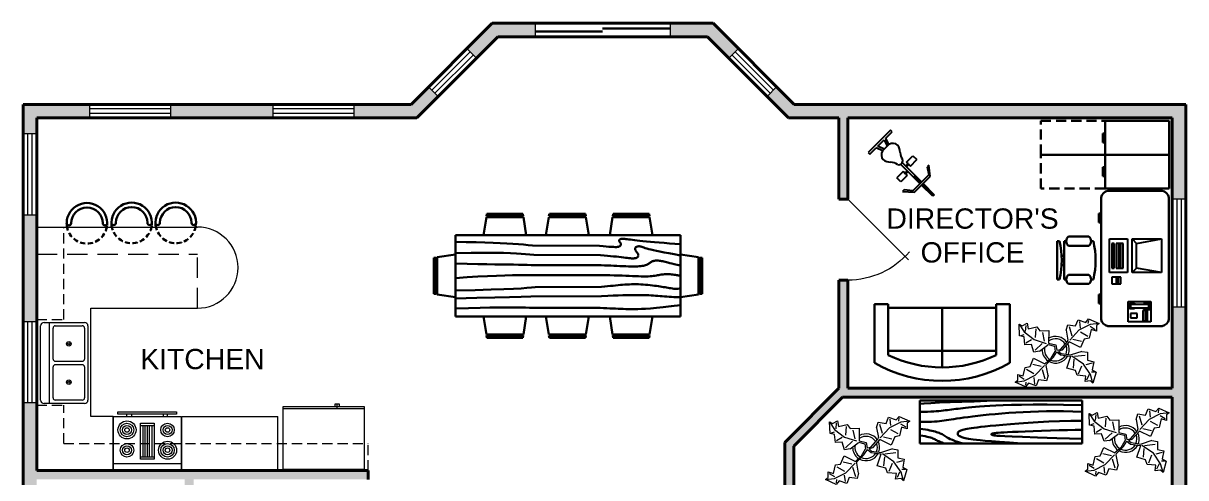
# Model space of a CAD drawing. Extents: x 122 to 1289, y 200 to 994.
# Drawn here: x 122 to 638, y 550 to 752 of the extents above; entities that cross this region are included whole.
import ezdxf

# ---------------------------------------------------------------- set-up
doc = ezdxf.new("R2010")
doc.units = 0
doc.header["$LTSCALE"] = 36
doc.header["$MEASUREMENT"] = 0
doc.linetypes.add('HIDDEN', pattern=[0.375, 0.25, -0.125])
doc.linetypes.add('HIDDEN2', pattern=[0.1875, 0.125, -0.0625])
doc.layers.get('0').update_dxf_attribs({"linetype": 'CONTINUOUS', "lineweight": 20})
for name, color, linetype, lineweight in [('ANNOTATION', 161, 'CONTINUOUS', 30), ('APPLIANCE', 1, 'CONTINUOUS', 20), ('base cabinets', 6, 'CONTINUOUS', 20), ('DOORS', 3, 'CONTINUOUS', 18), ('eqiupment', 2, 'CONTINUOUS', 25), ('FURNITURE', 3, 'CONTINUOUS', 30), ('plants', 7, 'CONTINUOUS', 20), ('upper cabinets', 4, 'HIDDEN2', 18), ('WALLS', 7, 'CONTINUOUS', 40), ('walls-pattern', 254, 'CONTINUOUS', 0), ('WINDOWS', 4, 'CONTINUOUS', 18)]:
    doc.layers.add(name, color=color, linetype=linetype, lineweight=lineweight)
doc.styles.add('ROMANS', font='arial.ttf')

# ---------------------------------------------------------------- blocks, each defined once
blk = doc.blocks.new('desk')
for p, q in [((26.999995, 0), (-26.999995, 0)), ((-20.000005, 1), (-16.000005, 1)), ((-20.000005, 0), (-20.000005, 1)), ((-16.000005, 1), (-16.000005, 0)), ((19.999995, 1), (15.999995, 1)), ((15.999995, 1), (15.999995, 0)), ((19.999995, 0), (19.999995, 1)), ((-29.999995, -3), (-29.999995, -27)), ((29.999995, -27), (29.999995, -3)), ((-26.999995, -30), (26.999995, -30))]:
    blk.add_line(p, q)
for centre, start, end in [((-26.499995, -3.5), 98.1301, 171.8699), ((26.499995, -3.5), 8.1301, 81.8699), ((-26.499995, -26.5), 188.1301, 261.8699), ((26.499995, -26.5), 278.1301, 351.869898)]:
    blk.add_arc(centre, 3.535534, start, end)
blk = doc.blocks.new('computer')
at = {"linetype": 'Continuous'}
for p, q in [((-10, 11.5), (5, 11.5)), ((-10, -1.5), (-10, 11.5)), ((-8, 0.5), (-10, 11.5)), ((5, 11.5), (3, 0.5)), ((5, 11.5), (5, -1.5)), ((-10, -1.5), (-8, 0.5)), ((3, 0.5), (-8, 0.5)), ((3, 0.5), (5, -1.5)), ((5, -1.5), (-10, -1.5)), ((-10, -3.5), (5, -3.5)), ((-10, -11.5), (-10, -3.5)), ((5, -3.5), (5, -11.5)), ((3, -5.5), (-8, -5.5)), ((-8, -5.5), (-8, -8.5)), ((3, -6.5), (-8, -6.5)), ((-8, -7.5), (3, -7.5)), ((-8, -8.5), (3, -8.5)), ((3, -9.5), (-8, -9.5)), ((-8, -9.5), (-8, -10.5)), ((3, -8.5), (3, -5.5)), ((3, -10.5), (3, -9.5)), ((7, -6.5), (7, -10.5)), ((10, -6.5), (7, -6.5)), ((7.5, -7.5), (7.5, -8.5)), ((9.5, -7.5), (7.5, -7.5)), ((7.5, -8.5), (9.5, -8.5)), ((8.5, -7.5), (8.5, -8.5)), ((9.5, -8.5), (9.5, -7.5)), ((10, -10.5), (10, -6.5)), ((5, -11.5), (-10, -11.5)), ((-8, -10.5), (3, -10.5)), ((7, -10.5), (10, -10.5))]:
    blk.add_line(p, q, dxfattribs=at)
blk = doc.blocks.new('phone')
for p, q in [((-4.5, 5), (4.5, 5)), ((-4.5, -5), (-4.5, 5)), ((-4, 4.5), (-4, 2)), ((-4, 2), (-3.25, 2)), ((-1.25, 4.5), (-3.75, 4.5)), ((-3.75, 4.5), (-3.75, 2.25)), ((-3.75, 2.25), (-3.25, 2.25)), ((-3.25, 4), (-1.75, 4)), ((-3.25, 4), (-3.25, -4)), ((-1.75, -4), (-1.75, 4)), ((-1.75, 2.25), (-1.25, 2.25)), ((-1.75, 2), (-1, 2)), ((-1.25, 2.25), (-1.25, 4.5)), ((-1, 2), (-1, 4.5)), ((-0.5, 3.5), (-0.5, 1.5)), ((4, 3.5), (-0.5, 3.5)), ((-0.5, 2.5), (4, 2.5)), ((-0.5, 1.5), (4, 1.5)), ((4, 1.5), (4, 3.5)), ((4.5, 5), (4.5, -5)), ((4.5, -5), (-4.5, -5)), ((-3.75, -4.5), (-3.75, -2.25)), ((-3.75, -2.25), (-3.25, -2.25)), ((-1.25, -4.5), (-3.75, -4.5)), ((-3.25, -4), (-1.75, -4)), ((-1.75, -2.25), (-1.25, -2.25)), ((-1.25, -2.25), (-1.25, -4.5)), ((0.75, -1), (0.75, -4)), ((2.75, -1), (0.75, -1)), ((0.75, -4), (2.75, -4)), ((2.75, -4), (2.75, -1))]:
    blk.add_line(p, q)
blk = doc.blocks.new('fcabinet')
for p, q in [((1075.46, 413.95), (1075.46, 442.45)), ((1075.46, 442.45), (1090.46, 442.45)), ((1090.46, 442.45), (1090.46, 413.95)), ((1090.46, 413.95), (1075.46, 413.95)), ((1080.96, 413.95), (1080.96, 412.95)), ((1080.96, 412.95), (1084.96, 412.95)), ((1084.96, 412.95), (1084.96, 413.95))]:
    blk.add_line(p, q)
at = {"linetype": 'HIDDEN2'}
for p, q in [((1075.46, 385.45), (1075.46, 413.95)), ((1090.46, 413.95), (1090.46, 385.45)), ((1090.46, 385.45), (1075.46, 385.45))]:
    blk.add_line(p, q, dxfattribs=at)
blk = doc.blocks.new('chair')
at = {"linetype": 'Continuous'}
for p, q in [((-8.5, 0), (8.5, 0)), ((-8.5, 0), (-8.5, -1)), ((8.5, 0), (8.5, -1)), ((-10.5, -5), (-10.5, -14)), ((-8.5, -3), (8.5, -3)), ((-8.5, -3), (-8.5, -4)), ((-6.5, -14), (-6.5, -5)), ((-2, -3), (-2, -1.9355)), ((2, -1.9576), (2, -3)), ((6.5, -5), (6.5, -14)), ((8.5, -3), (8.5, -4)), ((10.5, -14), (10.5, -5)), ((-8.5, -15), (-8.5, -16)), ((8.5, -15), (8.5, -16))]:
    blk.add_line(p, q, dxfattribs=at)
for centre, radius, start, end in [((-8.5, -6.5), 2.5, 36.8699, 143.1301), ((0, 34.625), 36.625, 256.5803, 283.4197), ((8.5, -6.5), 2.5, 36.8699, 143.1301), ((-8.5, -12.5), 2.5, 216.8699, 323.1301), ((8.5, -12.5), 2.5, 216.8699, 323.1301), ((0, 19.625), 36.625, 256.5803, 283.4197)]:
    blk.add_arc(centre, radius, start, end, dxfattribs=at)
blk = doc.blocks.new('ebike')
for p, q in [((-0.75, 10), (-0.75, 17)), ((-0.75, 17), (0.25, 17)), ((-0.5, 17), (-0.5, 9.9929)), ((-0.25, 10), (-0.25, 17)), ((0, 17), (0, 9.9929)), ((0.25, 17), (0.25, 10)), ((-5.25, 10), (-8.25, 6)), ((-8.25, 6), (-7.25, 6)), ((-7.25, 6), (-5.25, 9)), ((-0.75, 10), (-5.25, 10)), ((-5.25, 9), (4.75, 9)), ((4.75, 10), (-0.75, 10)), ((-0.75, 5), (-0.75, 9)), ((-0.5, 8.9396), (-0.5, 5)), ((-0.25, 5), (-0.25, 9)), ((0, 8.9396), (0, 5)), ((0.25, 9), (0.25, 5)), ((8.25, 6), (4.75, 10)), ((4.75, 9), (7.25, 6)), ((7.25, 6), (8.25, 6)), ((-2.25, 0.5), (-6.25, 0.5)), ((-6.25, -2), (-6.25, 0.5)), ((-2.25, -0.5), (-2.25, 0.5)), ((-0.75, 5), (0.25, 5)), ((-0.75, -3.0635), (-0.75, 5)), ((0.25, 5), (0.25, -3.0635)), ((0.25, 1.5), (1.75, 1.5)), ((0.25, 1), (1.75, 1)), ((1.75, 1.5), (1.75, 2.5)), ((1.75, 2.5), (5.75, 2.5)), ((1.75, 1.5), (1.75, 0)), ((1.75, 0), (5.75, 0)), ((5.75, 2.5), (5.75, 0)), ((-2.25, -2), (-6.25, -2)), ((-2.25, -1), (-2.25, -0.5)), ((-2.25, -0.5), (-0.75, -0.5)), ((-0.75, -1), (-2.25, -1)), ((-2.25, -1), (-2.25, -2)), ((-2.25, -13), (-3.25, -16)), ((-2.25, -13), (1.75, -13)), ((-2.25, -16), (-1.25, -13)), ((0.75, -13), (1.75, -16)), ((1.75, -13), (2.75, -16)), ((-4.75, -16), (-7.25, -16)), ((-7.25, -16), (-7.25, -17)), ((-7.25, -17), (6.75, -17)), ((-3.25, -16), (-4.75, -16)), ((1.75, -16), (-2.25, -16)), ((6.75, -16), (2.75, -16)), ((6.75, -17), (6.75, -16))]:
    blk.add_line(p, q)
for centre, radius, start, end in [((-9.6692, -1.9154), 8.1889, 321.6175, 345.2525), ((-0.25, -4.625), 1.625, 22.61987, 157.3801), ((9.1691, -1.9154), 8.1889, 194.7476, 218.3825), ((0.1685, -10.5843), 4.9531, 133.6443, 173.2256), ((-1.7006, -10.0005), 3.0494, 179.9906, 259.6205), ((1.2006, -10.0005), 3.0494, 280.3795, 0.009389), ((-0.6686, -10.5843), 4.9531, 6.774486, 46.35562)]:
    blk.add_arc(centre, radius, start, end)
blk = doc.blocks.new('lseat')
for p, q in [((0, -32.44198), (0, -5.99998)), ((-24, -33.99998), (-24, -11.46958)), ((-23.9998, -13.38178), (23.99986, -13.38178)), ((24.00004, -33.99998), (24.00004, -11.46958)), ((-24, -32.44198), (24.00004, -32.44198))]:
    blk.add_line(p, q)
for points in [[(-24, -33.99998), (-30, -33.99998), (-30, -7.99998)], [(30.00004, -7.99998), (30.00004, -33.99998), (24.00004, -33.99998)]]:
    blk.add_lwpolyline(points)
for centre, radius, start, end in [((0, -60.24998), 60.24998, 60.13715, 119.8628), ((0, -61.38438), 55.38444, 64.32083, 115.6792)]:
    blk.add_arc(centre, radius, start, end)
blk = doc.blocks.new('hutch')
for p, q in [((0, 0), (71.999994, 0)), ((0, -19), (0, 0)), ((71.999994, 0), (71.999994, -19)), ((71.999994, -19), (0, -19))]:
    blk.add_line(p, q)
for points in [[(26.99999, 0), (32.30411, -0.35238), (36.66731, -0.66276), (40.20336, -0.93603), (43.02603, -1.17708), (45.2491, -1.39079), (46.98632, -1.58203), (48.35147, -1.7557), (49.45833, -1.91667), (50.40388, -2.06917), (51.21809, -2.21484), (51.91414, -2.35465), (52.5052, -2.48958), (53.00447, -2.6206), (53.42512, -2.7487), (53.78035, -2.87484), (54.08333, -3), (54.34537, -3.12516), (54.57031, -3.2513), (54.76008, -3.37939), (54.91666, -3.51042), (55.04198, -3.64534), (55.13801, -3.78516), (55.2067, -3.93083), (55.24999, -4.08333), (55.26904, -4.24316), (55.26171, -4.40885), (55.22509, -4.57845), (55.15624, -4.75), (55.05224, -4.92155), (54.91015, -5.09115), (54.72704, -5.25684), (54.49999, -5.41667), (54.22493, -5.56934), (53.89322, -5.71615), (53.49511, -5.85905), (53.02083, -6), (52.4606, -6.14095), (51.80468, -6.28385), (51.04329, -6.43066), (50.16666, -6.58333), (49.16007, -6.74381), (47.98892, -6.91406), (46.61368, -7.09603), (44.99478, -7.29167), (43.09268, -7.50293), (40.86783, -7.73177), (38.28067, -7.98014), (35.29166, -8.25), (31.87654, -8.54053), (28.07226, -8.83984), (23.93107, -9.1333), (19.5052, -9.40625), (14.84692, -9.64404), (10.00846, -9.83203), (5.04207, -9.95557), (0, -10)], [(52.99999, 0), (54.87133, -0.53955), (56.39257, -1.03516), (57.61205, -1.48975), (58.57812, -1.90625), (59.3391, -2.2876), (59.94335, -2.63672), (60.4392, -2.95654), (60.87499, -3.25), (61.29247, -3.52002), (61.70702, -3.76953), (62.12743, -4.00146), (62.56249, -4.21875), (63.02099, -4.42432), (63.51171, -4.62109), (64.04345, -4.81201), (64.62499, -5), (65.26489, -5.1875), (65.9707, -5.375), (66.74975, -5.5625), (67.60937, -5.75), (68.55688, -5.9375), (69.5996, -6.125), (70.744867, -6.3125), (71.999994, -6.5)], [(61.49999, 0), (62.35961, -0.35254), (63.08007, -0.66406), (63.68627, -0.94043), (64.20312, -1.1875), (64.65551, -1.41113), (65.06835, -1.61719), (65.46655, -1.81152), (65.87499, -2), (66.31762, -2.1875), (66.81445, -2.375), (67.38452, -2.5625), (68.04687, -2.75), (68.82055, -2.9375), (69.7246, -3.125), (70.77807, -3.3125), (71.999994, -3.5)], [(0, -2), (11.2006, -2.34123), (19.90169, -2.62044), (26.43969, -2.84595), (31.15103, -3.02604), (34.37214, -3.16903), (36.43945, -3.2832), (37.68936, -3.37687), (38.45833, -3.45833), (39.02937, -3.53459), (39.472, -3.60742), (39.80232, -3.67733), (40.03645, -3.74479), (40.1905, -3.8103), (40.28059, -3.87435), (40.32283, -3.93742), (40.33333, -4), (40.32405, -4.0625), (40.29036, -4.125), (40.22346, -4.1875), (40.11458, -4.25), (39.95491, -4.3125), (39.73567, -4.375), (39.44807, -4.4375), (39.08333, -4.5), (38.62491, -4.56282), (38.02538, -4.6276), (37.22957, -4.69629), (36.18228, -4.77083), (34.82836, -4.85319), (33.11262, -4.94531), (30.97989, -5.04915), (28.37499, -5.16667), (25.27416, -5.29818), (21.77929, -5.4375), (18.02368, -5.57682), (14.14062, -5.70833), (10.26342, -5.82422), (6.52539, -5.91667), (3.05981, -5.97786), (0, -6)], [(71.999994, -9.5), (70.071934, -9.51147), (68.38801, -9.54492), (66.91113, -9.59888), (65.60416, -9.67187), (64.43001, -9.76245), (63.35156, -9.86914), (62.3317, -9.99048), (61.33333, -10.125), (60.32128, -10.27157), (59.26822, -10.43034), (58.14876, -10.60181), (56.93749, -10.78646), (55.60904, -10.98478), (54.13801, -11.19726), (52.49902, -11.4244), (50.66666, -11.66667), (48.62239, -11.92358), (46.37499, -12.19075), (43.9401, -12.46281), (41.33333, -12.73437), (38.57031, -13.00008), (35.66666, -13.25456), (32.63801, -13.49243), (29.49999, -13.70833), (26.26367, -13.89689), (22.92187, -14.05273), (19.46289, -14.17049), (15.875, -14.24479), (12.14648, -14.27026), (8.26562, -14.24154), (4.2207, -14.15324), (0, -14)], [(0, -17), (8.37556, -17.14274), (15.58268, -17.20443), (21.74194, -17.19775), (26.97395, -17.13542), (31.39933, -17.03011), (35.13866, -16.89453), (38.31257, -16.74137), (41.04166, -16.58333), (43.4322, -16.43083), (45.5332, -16.28516), (47.37931, -16.14534), (49.0052, -16.01042), (50.44555, -15.87939), (51.73502, -15.7513), (52.90828, -15.62516), (53.99999, -15.5), (55.04044, -15.37508), (56.04231, -15.25065), (57.01391, -15.1272), (57.96353, -15.00521), (58.89949, -14.88517), (59.83007, -14.76758), (60.76358, -14.65291), (61.70833, -14.54167), (62.6752, -14.43465), (63.68554, -14.33398), (64.76326, -14.24211), (65.93229, -14.16146), (67.21655, -14.09448), (68.63997, -14.04362), (70.226475, -14.01131), (71.999994, -14)], [(36.99999, -19), (42.40038, -18.8125), (47.95312, -18.625), (53.43554, -18.4375), (58.62499, -18.25), (63.29882, -18.0625), (67.23437, -17.875), (70.208978, -17.6875), (71.999994, -17.5)]]:
    blk.add_lwpolyline(points)
blk = doc.blocks.new('ref')
for p, q in [((0, -26.999999), (36, -26.999999)), ((11, -27.999999), (11, -28.999999)), ((11, -28.999999), (13, -28.999999)), ((12, -26.999999), (12, -28.999999)), ((13, -28.999999), (13, -27.999999))]:
    blk.add_line(p, q)
blk.add_lwpolyline([(0, -27.999999), (0, 0), (36, 0), (36, -27.999999)], close=True)
blk = doc.blocks.new('ksink')
for p, q in [((-18, -4), (18, -4)), ((-0.75, -18.5), (-0.75, -6.5)), ((0.75, -6.5), (0.75, -18.5))]:
    blk.add_line(p, q)
for points in [[(-16.5, 0), (16.5, 0)], [(-18, -19.5), (-18, -1.5)], [(18, -1.5), (18, -19.5)], [(-16.5, -18.5), (-16.5, -6.5)], [(-15.5, -5.5), (-1.75, -5.5)], [(1.75, -5.5), (15.5, -5.5)], [(16.5, -6.5), (16.5, -18.5)], [(-1.75, -19.5), (-15.5, -19.5)], [(15.5, -19.5), (1.75, -19.5)], [(16.5, -21), (-16.5, -21)]]:
    blk.add_lwpolyline(points)
for centre, radius in [((-8.5, -12.5), 1), ((-8.5, -12.5), 0.5), ((8.5, -12.5), 1), ((8.5, -12.5), 0.5)]:
    blk.add_circle(centre, radius)
for centre, radius, start, end in [((-16.5, -1.5), 1.5, 90, 180), ((16.5, -1.5), 1.5, 0, 90), ((-15.5, -6.5), 1, 90, 180), ((-1.75, -6.5), 1, 0, 90), ((1.75, -6.5), 1, 90, 180), ((15.5, -6.5), 1, 0, 90), ((-16.5, -19.5), 1.5, 180, 270), ((-15.5, -18.5), 1, 180, 270), ((-1.75, -18.5), 1, 270, 0), ((1.75, -18.5), 1, 180, 270), ((15.5, -18.5), 1, 270, 0), ((16.5, -19.5), 1.5, 270, 0)]:
    blk.add_arc(centre, radius, start, end)
blk = doc.blocks.new('range')
for p, q in [((0, -3), (30, -3)), ((12, -6), (18, -6)), ((13, -20), (13, -6)), ((14, -6), (14, -20)), ((15, -20), (15, -6)), ((16, -6), (16, -20)), ((17, -20), (17, -6)), ((18, -20), (12, -20)), ((6, -24), (6, -25)), ((8, -25), (8, -24)), ((22, -25), (22, -24)), ((24, -24), (24, -25))]:
    blk.add_line(p, q)
for points in [[(0, -24), (0, 0), (30, 0), (30, -24)], [(12, -21), (12, -5), (18, -5), (18, -21)], [(2, -26), (2, -25), (28, -25), (28, -26)]]:
    blk.add_lwpolyline(points, close=True)
for centre, radius in [((6, -9), 4), ((6, -9), 3), ((6, -9), 2), ((6, -9), 1), ((24, -9), 3), ((24, -9), 2), ((24, -9), 1), ((6, -18), 3), ((24, -18), 4), ((24, -18), 3), ((6, -18), 2), ((6, -18), 1), ((24, -18), 2), ((24, -18), 1)]:
    blk.add_circle(centre, radius)
blk = doc.blocks.new('bar stool')
at = {"layer": 'FURNITURE'}
for centre, radius, start, end in [((0, 0), 9, 353.6206, 186.3794), ((0, 0), 7, 0, 180), ((-8, 0), 1, 180, 0), ((8, 0), 1, 180, 0)]:
    blk.add_arc(centre, radius, start, end, dxfattribs=at)
at = {"layer": 'FURNITURE', "linetype": 'HIDDEN2', "ltscale": 0.5}
blk.add_arc((0, 0), 9, 186.3794, 353.6206, dxfattribs=at)
blk = doc.blocks.new('dtable')
for p, q in [((-50.23, 26), (-51.48, 18)), ((-50.23, 26), (-33.76, 26)), ((-50, 27.5), (-50.16, 26.5)), ((-33.84, 26.5), (-50.15, 26.5)), ((-50, 27.5), (-34, 27.5)), ((-33.84, 26.5), (-34, 27.5)), ((-32.51, 18), (-33.77, 26)), ((-22.5, 26), (-23.76, 18)), ((-22.5, 26), (-6.03, 26)), ((-22.27, 27.5), (-22.43, 26.5)), ((-6.11, 26.5), (-22.42, 26.5)), ((-22.27, 27.5), (-6.27, 27.5)), ((-6.11, 26.5), (-6.27, 27.5)), ((-4.79, 18), (-6.04, 26)), ((5.77, 26), (4.52, 18)), ((5.77, 26), (22.24, 26)), ((6, 27.5), (5.84, 26.5)), ((22.16, 26.5), (5.85, 26.5)), ((6, 27.5), (22, 27.5)), ((22.16, 26.5), (22, 27.5)), ((23.48, 18), (22.23, 26)), ((36, 18), (-64, 18)), ((-64, 18), (-64, -18)), ((36, -18), (36, 18)), ((-73.5, 8), (-72.5, 8.16)), ((-73.5, 8), (-73.5, -8)), ((-72.5, -8.16), (-72.5, 8.16)), ((-72, 8.24), (-64, 9.49)), ((-72, 8.23), (-72, -8.24)), ((44, 8.23), (36, 9.48)), ((44, 8.23), (44, -8.24)), ((45.5, 8), (44.5, 8.16)), ((44.5, -8.16), (44.5, 8.15)), ((45.5, 8), (45.5, -8)), ((-72.5, -8.15), (-73.5, -8)), ((-64, -9.48), (-72, -8.23)), ((36, -9.48), (44, -8.23)), ((44.5, -8.16), (45.5, -8)), ((-64, -18), (36, -18)), ((-50.23, -26), (-51.48, -18)), ((-32.51, -18), (-33.77, -26)), ((-22.5, -26), (-23.76, -18)), ((-4.79, -18), (-6.04, -26)), ((5.77, -26), (4.52, -18)), ((23.48, -18), (22.23, -26)), ((-50.23, -26), (-33.76, -26)), ((-50, -27.5), (-50.16, -26.5)), ((-33.84, -26.5), (-50.15, -26.5)), ((-50, -27.5), (-34, -27.5)), ((-33.84, -26.5), (-34, -27.5)), ((-22.5, -26), (-6.03, -26)), ((-22.27, -27.5), (-22.43, -26.5)), ((-6.11, -26.5), (-22.42, -26.5)), ((-22.27, -27.5), (-6.27, -27.5)), ((-6.11, -26.5), (-6.27, -27.5)), ((5.77, -26), (22.24, -26)), ((6, -27.5), (5.84, -26.5)), ((22.16, -26.5), (5.85, -26.5)), ((6, -27.5), (22, -27.5)), ((22.16, -26.5), (22, -27.5))]:
    blk.add_line(p, q)
for points in [[(-64, 15), (-59.18, 14.98), (-54.81, 14.92), (-50.85, 14.82), (-47.28, 14.69), (-44.04, 14.54), (-41.1, 14.37), (-38.42, 14.19), (-35.96, 14), (-33.69, 13.82), (-31.6, 13.63), (-29.7, 13.46), (0.04, 13.29), (1.59, 13.14), (2.98, 13.02), (4.2, 12.91), (5.25, 12.83), (6.14, 12.79), (6.88, 12.77), (7.49, 12.78), (7.98, 12.81), (8.37, 12.87), (8.67, 12.95), (8.9, 13.05), (9.08, 13.17), (9.22, 13.3), (9.32, 13.44), (9.39, 13.6), (9.43, 13.76), (9.44, 13.93), (9.42, 14.09), (9.39, 14.26), (9.33, 14.42), (9.26, 14.57), (9.18, 14.71), (9.1, 14.85), (9.01, 14.99), (8.93, 15.12), (8.85, 15.25), (8.79, 15.37), (8.75, 15.5), (8.73, 15.62), (8.73, 15.75), (8.76, 15.87), (8.81, 15.98), (8.89, 16.08), (8.98, 16.18), (9.11, 16.26), (9.25, 16.33), (9.42, 16.39), (9.62, 16.43), (9.85, 16.45), (10.12, 16.46), (10.45, 16.45), (10.82, 16.43), (11.25, 16.39), (11.75, 16.33), (12.32, 16.26), (12.97, 16.18), (13.72, 16.08), (14.57, 15.97), (15.54, 15.85), (16.64, 15.71), (17.89, 15.57), (19.29, 15.42), (20.86, 15.26), (22.59, 15.09), (24.47, 14.92), (26.51, 14.74), (28.68, 14.56), (30.99, 14.37), (33.43, 14.19), (36, 14)], [(-64, 10), (-56.98, 10.15), (-51.17, 10.21), (-46.42, 10.2), (-42.57, 10.14), (-39.44, 10.03), (-36.88, 9.9), (-34.72, 9.74), (-32.79, 9.59), (-30.97, 9.43), (-29.22, 9.29), (0.44, 9.15), (2.03, 9.01), (3.53, 8.88), (4.94, 8.75), (6.27, 8.63), (7.5, 8.5), (8.64, 8.38), (9.69, 8.25), (10.65, 8.14), (11.53, 8.03), (12.33, 7.94), (13.04, 7.86), (13.68, 7.79), (14.25, 7.75), (14.75, 7.73), (15.18, 7.73), (15.55, 7.76), (15.88, 7.8), (16.15, 7.87), (16.38, 7.95), (16.58, 8.05), (16.75, 8.17), (16.89, 8.3), (17.01, 8.45), (17.11, 8.6), (17.18, 8.77), (17.22, 8.95), (17.23, 9.13), (17.21, 9.31), (17.17, 9.5), (17.09, 9.69), (16.99, 9.88), (16.86, 10.06), (16.73, 10.25), (16.59, 10.44), (16.44, 10.62), (16.3, 10.81), (16.17, 11), (16.05, 11.19), (15.95, 11.37), (15.88, 11.56), (15.82, 11.74), (15.8, 11.92), (15.8, 12.09), (15.84, 12.26), (15.92, 12.42), (16.03, 12.57), (16.18, 12.71), (16.36, 12.83), (16.57, 12.94), (16.81, 13.02), (17.08, 13.07), (17.36, 13.1), (17.67, 13.08), (17.99, 13.03), (18.34, 12.95), (18.74, 12.83), (19.19, 12.68), (19.72, 12.51), (20.33, 12.32), (21.05, 12.1), (21.88, 11.88), (22.84, 11.63), (23.96, 11.37), (25.28, 11.09), (26.83, 10.77), (28.64, 10.4), (30.75, 9.99), (33.19, 9.53), (36, 9)], [(-64, 5.5), (-58.72, 5.34), (-54.07, 5.21), (-49.99, 5.12), (-46.43, 5.05), (-43.3, 5.01), (-40.55, 4.98), (-38.11, 4.95), (-35.92, 4.92), (-33.91, 4.88), (-32.06, 4.84), (-30.34, 4.79), (-28.74, 4.74), (0.77, 4.68), (2.22, 4.62), (3.62, 4.56), (5, 4.5), (6.37, 4.44), (7.73, 4.38), (9.07, 4.32), (10.38, 4.27), (11.63, 4.23), (12.83, 4.2), (13.96, 4.17), (15, 4.17), (15.95, 4.17), (16.82, 4.2), (17.6, 4.24), (18.3, 4.29), (18.93, 4.36), (19.49, 4.45), (19.98, 4.55), (20.42, 4.67), (20.8, 4.8), (21.13, 4.94), (21.42, 5.1), (21.69, 5.26), (21.93, 5.43), (22.15, 5.59), (22.37, 5.76), (22.58, 5.92), (22.81, 6.07), (23.04, 6.21), (23.29, 6.34), (23.55, 6.46), (23.84, 6.56), (24.14, 6.64), (24.47, 6.71), (24.83, 6.75), (25.22, 6.77), (25.64, 6.77), (26.09, 6.74), (26.55, 6.7), (27.04, 6.63), (27.54, 6.55), (28.06, 6.45), (28.58, 6.33), (29.12, 6.2), (29.71, 6.05), (30.37, 5.87), (31.14, 5.67), (32.05, 5.43), (33.14, 5.16), (34.45, 4.85), (36, 4.5)], [(-64, -1), (-58.79, -0.66), (-54.02, -0.38), (-49.65, -0.16), (-45.66, 0.01), (-42, 0.13), (-38.65, 0.22), (-35.58, 0.27), (-32.75, 0.29), (-30.13, 0.3), (0.29, 0.29), (2.53, 0.26), (4.61, 0.22), (6.55, 0.18), (8.36, 0.12), (10.06, 0.06), (11.67, 0), (13.19, -0.06), (14.63, -0.12), (16, -0.17), (17.28, -0.22), (18.48, -0.25), (19.6, -0.27), (20.63, -0.27), (21.58, -0.25), (22.45, -0.21), (23.24, -0.15), (23.95, -0.07), (24.61, 0.02), (25.22, 0.12), (25.79, 0.22), (26.32, 0.32), (26.83, 0.42), (27.33, 0.51), (27.81, 0.59), (28.29, 0.65), (28.77, 0.71), (29.26, 0.75), (29.76, 0.77), (30.29, 0.77), (30.83, 0.75), (31.41, 0.71), (32, 0.65), (32.59, 0.57), (33.16, 0.49), (33.7, 0.4), (34.19, 0.32), (34.62, 0.24), (34.96, 0.17), (35.21, 0.11), (35.38, 0.07), (35.5, 0.04), (35.59, 0.02), (35.66, 0.01), (35.74, 0), (35.84, 0), (36, 0)], [(-64, -6.5), (-55.18, -6.31), (-48.08, -6.12), (-42.47, -5.94), (-38.11, -5.76), (-34.77, -5.58), (-32.24, -5.41), (-30.26, -5.24), (-28.62, -5.08), (0.87, -4.93), (2.27, -4.79), (3.59, -4.65), (4.83, -4.52), (6, -4.4), (7.13, -4.29), (8.21, -4.18), (9.25, -4.08), (10.27, -3.99), (11.27, -3.91), (12.26, -3.85), (13.25, -3.79), (14.24, -3.75), (15.23, -3.73), (16.23, -3.73), (17.25, -3.75), (18.29, -3.79), (19.35, -3.86), (20.4, -3.94), (21.45, -4.03), (22.48, -4.14), (23.47, -4.25), (24.43, -4.38), (25.33, -4.5), (26.18, -4.62), (26.97, -4.75), (27.71, -4.87), (28.42, -4.99), (29.1, -5.11), (29.76, -5.23), (30.4, -5.35), (31.04, -5.46), (31.68, -5.56), (32.33, -5.66), (32.97, -5.73), (33.6, -5.78), (34.22, -5.78), (34.83, -5.75), (35.43, -5.65), (36, -5.5)], [(-64, -10), (-54.4, -9.81), (-46.47, -9.63), (-39.98, -9.45), (-34.74, -9.28), (-30.52, -9.12), (0.88, -8.98), (3.68, -8.85), (6.08, -8.75), (8.28, -8.67), (10.3, -8.61), (12.17, -8.57), (13.9, -8.54), (15.49, -8.53), (16.96, -8.54), (18.32, -8.56), (19.58, -8.58), (20.76, -8.62), (21.87, -8.66), (22.92, -8.71), (23.93, -8.77), (24.91, -8.83), (25.88, -8.89), (26.85, -8.97), (27.83, -9.04), (28.85, -9.12), (29.88, -9.2), (30.93, -9.28), (31.98, -9.35), (33.02, -9.41), (34.04, -9.46), (35.04, -9.49), (36, -9.5)], [(-64, -14.5), (-58.09, -14.33), (-53.03, -14.21), (-48.73, -14.12), (-45.08, -14.07), (-41.97, -14.04), (-39.3, -14.04), (-36.97, -14.05), (-34.87, -14.08), (-32.92, -14.12), (-31.09, -14.16), (-29.37, -14.21), (0.24, -14.26), (1.76, -14.32), (3.2, -14.38), (4.55, -14.44), (5.83, -14.5), (7.06, -14.56), (8.23, -14.62), (9.39, -14.68), (10.55, -14.72), (11.72, -14.76), (12.93, -14.79), (14.2, -14.8), (15.54, -14.79), (16.99, -14.76), (18.62, -14.71), (20.48, -14.6), (22.66, -14.44), (25.23, -14.22), (28.26, -13.91), (31.83, -13.51), (36, -13)]]:
    blk.add_lwpolyline(points)
blk = doc.blocks.new('DOOR')
blk.add_line((0, 0), (-0.75, 0.75))
at = {"lineweight": 5}
blk.add_arc((0, 0), 1, 130.658, 180, dxfattribs=at)
blk = doc.blocks.new('plant')
for p, q in [((-16.0159, 6.3329), (-16.2005, 11.4774)), ((-16.2005, 11.4774), (-14.8639, 10.7964)), ((-16.2005, 11.4774), (-13.9899, 8.1064)), ((-14.8639, 10.7964), (-12.6195, 11.8975)), ((-13.3174, 8.325), (-13.0735, 11.0065)), ((-12.6195, 11.8975), (-12.1909, 9.4345)), ((4.6914, 8.8812), (5.3859, 11.2828)), ((5.3859, 11.2828), (8.8871, 10.7908)), ((5.9878, 10.4842), (7.1971, 6.3869)), ((8.8871, 10.7908), (9.9809, 13.4933)), ((9.9809, 13.4933), (13.3837, 12.301)), ((15.3859, 11.3055), (10.3916, 8.7942)), ((10.5828, 12.6946), (10.8893, 9.7953)), ((13.3837, 12.301), (14.68, 13.9039)), ((14.5816, 13.2037), (14.3848, 11.8033)), ((14.68, 13.9039), (19.3848, 11.8146)), ((15.2875, 10.6053), (17.5907, 9.2105)), ((19.3848, 11.8146), (15.3859, 11.3055)), ((19.3848, 11.8146), (18.1868, 10.9119)), ((18.1868, 10.9119), (18.1925, 8.4119)), ((-14.0069, 5.8704), (-16.0159, 6.3329)), ((-15.3434, 6.5514), (-13.9984, 6.9884)), ((-13.5868, 2.2894), (-14.0069, 5.8704)), ((-13.9899, 8.1064), (-9.5434, 4.7185)), ((-12.1909, 9.4345), (-8.3829, 10.3)), ((-8.8369, 9.409), (-9.0894, 5.6095)), ((-8.3829, 10.3), (-7.0549, 8.501)), ((-7.0549, 8.501), (-3.0284, 8.6941)), ((-4.8529, 4.012), (-5.7184, 7.82)), ((-3.0284, 8.6941), (-3.0709, 3.1041)), ((4.6914, 8.8812), (5.5014, 4.4831)), ((10.3916, 8.7942), (6.2847, 4.4028)), ((14.2977, 6.1031), (10.9934, 7.9956)), ((14.8995, 5.3044), (12.7005, 4.8994)), ((15.7909, 9.1065), (14.8995, 5.3044)), ((18.1925, 8.4119), (15.7909, 9.1065)), ((-10.6784, 2.491), (-13.5868, 2.2894)), ((-13.1329, 3.1804), (-10.6614, 4.727)), ((-9.5858, -0.8715), (-10.6784, 2.491)), ((-9.5434, 4.7185), (-4.1917, 2.9888)), ((-9.1318, 0.0195), (-5.9793, 2.9025)), ((-7.1228, -0.443), (-3.5248, 2.2131)), ((-3.5248, 2.2131), (-3.3011, 2.4355)), ((-3.3011, 2.4355), (-0.5306, 1.7947)), ((-3.0709, 3.1041), (0.0797, 2.3163)), ((-0.5306, 1.7947), (-0.2255, -0.5527)), ((-0.5306, 1.7947), (-0.5306, 1.7947)), ((0.0797, 2.3163), (0.4866, -0.031)), ((0.4866, -0.031), (2.1141, 0.2298)), ((2.1141, 0.2298), (5.4346, 3.9146)), ((6.1032, 3.6844), (2.8262, -0.031)), ((5.4346, 3.9146), (5.5014, 4.4831)), ((11.1089, 1.1958), (6.1032, 3.6844)), ((7.7005, 4.8881), (11.5025, 3.9967)), ((12.7005, 4.8994), (11.1089, 1.1958)), ((-11.3237, -7.2629), (-9.7321, -3.5593)), ((-9.7321, -3.5593), (-4.7264, -6.0479)), ((-7.1228, -0.443), (-9.5858, -0.8715)), ((-2.019, -3.6148), (-4.7264, -6.0479)), ((-4.0579, -6.2781), (-0.9375, -3.1608)), ((-2.019, -3.6148), (-0.2255, -0.5527)), ((-0.9375, -3.1608), (0.5883, -0.8135)), ((0.5883, -0.8135), (2.2447, -2.0916)), ((2.8262, -0.031), (1.3003, -0.5527)), ((1.3003, -0.5527), (2.4193, -1.4655)), ((2.2447, -2.0916), (6.7108, -2.6626)), ((2.4193, -1.4655), (6.895, -2.1175)), ((4.943, -7.9659), (6.7108, -2.6626)), ((11.6605, -0.5413), (6.895, -2.1175)), ((12.3677, -6.1981), (7.219, -2.6772)), ((8.125, -4.0768), (7.7715, -7.9659)), ((8.3544, -2.7453), (13.1973, -2.1704)), ((11.6605, -0.5413), (14.1354, -0.8948)), ((14.1354, -0.8948), (14.1354, -4.4304)), ((14.1354, -4.4304), (16.9638, -5.1375)), ((16.9638, -5.1375), (16.2567, -8.673)), ((-14.4141, -11.4699), (-13.5228, -7.6679)), ((-13.5228, -7.6679), (-11.3237, -7.2629)), ((-12.921, -8.4665), (-9.6166, -10.359)), ((-6.3237, -7.2516), (-10.1257, -6.3602)), ((-9.0148, -11.1577), (-4.9047, -6.8122)), ((-4.611, -12.8477), (-5.8203, -8.7504)), ((-4.1246, -6.8466), (-4.0579, -6.2781)), ((-3.3146, -11.2447), (-4.1246, -6.8466)), ((8.8321, -9.0266), (4.943, -7.9659)), ((9.5392, -11.1479), (8.8321, -9.0266)), ((10.2463, -10.4408), (11.6605, -6.9053)), ((15.5496, -10.7943), (12.3677, -6.1981)), ((16.2567, -5.8446), (13.4283, -6.5517)), ((17.3174, -9.7337), (15.9032, -9.7337)), ((16.2567, -8.673), (18.0245, -9.7337)), ((18.0245, -9.7337), (16.6103, -14.6834)), ((-18.008, -14.1781), (-16.8101, -13.2754)), ((-18.008, -14.1781), (-14.0091, -13.669)), ((-13.3032, -16.2674), (-18.008, -14.1781)), ((-16.8101, -13.2754), (-16.8157, -10.7754)), ((-16.8157, -10.7754), (-14.4141, -11.4699)), ((-13.9107, -12.9688), (-16.2139, -11.574)), ((-14.0091, -13.669), (-9.0148, -11.1577)), ((-12.0069, -14.6645), (-13.3032, -16.2674)), ((-13.2048, -15.5672), (-13.008, -14.1668)), ((-8.6042, -15.8568), (-12.0069, -14.6645)), ((-9.206, -15.0581), (-9.5126, -12.1588)), ((-7.5103, -13.1543), (-8.6042, -15.8568)), ((-4.0092, -13.6463), (-7.5103, -13.1543)), ((-3.3146, -11.2447), (-4.0092, -13.6463)), ((13.4283, -11.5015), (9.5392, -11.1479)), ((13.0748, -13.9763), (13.4283, -11.5015)), ((15.5496, -13.6228), (13.0748, -13.9763)), ((14.8425, -10.7943), (13.7819, -13.2692)), ((16.6103, -14.6834), (15.5496, -10.7943)), ((16.6103, -14.6834), (15.5496, -13.6228))]:
    blk.add_line(p, q)
for centre, radius, start, end in [((0, 0), 6.1275, 34.37569, 120.1028), ((0.0308, 0.1664), 6, 178.6147, 235.1169), ((0.0308, 0.1664), 5, 168.1647, 238.6725), ((-0.0601, -0.2075), 5.2461, 33.82192, 124.9414), ((-0.2664, 0.1682), 5.2775, 338.4094, 20.03007), ((-0.098, 0.1364), 6.1288, 341.2017, 26.09184), ((-0.0234, 0.3825), 6.1492, 242.5812, 331.2714), ((-0.1102, 0.4886), 5.2883, 247.3711, 327.472)]:
    blk.add_arc(centre, radius, start, end)

msp = doc.modelspace()

# ---------------------------------------------------------------- hatches: boundary and pattern name
at = {"layer": 'walls-pattern'}
h = msp.add_hatch(color=256, dxfattribs=at)
h.paths.add_polyline_path([(151.5, 716), (122, 716), (122, 702.88), (128, 702.88), (128, 710), (151.5, 710)])
h.paths.add_polyline_path([(232.89, 716), (187.5, 716), (187.5, 710), (232.89, 710)])
h.paths.add_polyline_path([(306.17, 719.51), (301.92, 723.76), (294.17, 716), (268.89, 716), (268.89, 710), (296.65, 710)])
h.paths.add_polyline_path([(349.17, 752), (330.17, 752), (318.89, 740.73), (323.14, 736.49), (332.65, 746), (349.17, 746)])
h.paths.add_polyline_path([(428.17, 752), (409.17, 752), (409.17, 746), (425.68, 746), (435.2, 736.49), (439.44, 740.73)])
h.paths.add_polyline_path([(638, 716), (464.17, 716), (456.41, 723.76), (452.17, 719.51), (461.68, 710), (484, 710), (484, 674), (488, 674), (488, 710), (632, 710), (632, 674), (638, 674)])
h.paths.add_polyline_path([(638, 626), (632, 626), (632, 590), (488, 590), (488, 638), (484, 638), (484, 590), (460, 566), (460, 500), (464, 500), (464, 564.34), (485.66, 586), (632, 586), (632, 535.39), (638, 535.39)])
h.paths.add_polyline_path([(638, 487.39), (632, 487.39), (632, 445.1), (638, 445.1)])
h.paths.add_polyline_path([(638, 397.1), (632, 397.1), (632, 346.49), (624.24, 338.73), (628.49, 334.49), (638, 344)])
h.paths.add_polyline_path([(611.51, 317.51), (607.27, 321.76), (599.51, 314), (572, 314), (572, 308), (602, 308)])
h.paths.add_polyline_path([(524, 314), (496.49, 314), (488.73, 321.76), (484.49, 317.51), (494, 308), (524, 308)])
h.paths.add_polyline_path([(464, 452), (460, 452), (460, 386), (452, 386), (452, 380), (458, 380), (458, 344), (467.51, 334.49), (471.76, 338.73), (464, 346.49)])
h.paths.add_polyline_path([(416, 386), (410, 386), (410, 380), (416, 380)])
h.paths.add_polyline_path([(392, 386), (374, 386), (374, 410), (368, 410), (368, 206), (360, 206), (360, 200), (374, 200), (374, 380), (392, 380)])
h.paths.add_polyline_path([(374, 450), (244, 450), (244, 446), (248, 446), (248, 386), (128, 386), (128, 446), (212, 446), (212, 450), (197.66, 450), (197.66, 488.16), (193.66, 488.16), (193.66, 450), (128, 450), (128, 485.26), (122, 485.26), (122, 200), (136, 200), (136, 206), (128, 206), (128, 380), (282, 380), (282, 391), (278, 391), (278, 386), (252, 386), (252, 446), (278, 446), (278, 439), (282, 439), (282, 446), (368, 446), (368, 442), (374, 442)])
h.paths.add_polyline_path([(275.08, 553.55), (128, 553.55), (128, 583.55), (122, 583.55), (122, 521.26), (128, 521.26), (128, 549.55), (193.66, 549.55), (193.66, 520.16), (197.66, 520.16), (197.66, 549.55), (275.08, 549.55)])
h.paths.add_polyline_path([(128, 666.88), (122, 666.88), (122, 619.55), (128, 619.55)])

# ---------------------------------------------------------------- linework, layer by layer
at = {"layer": 'base cabinets'}
for p, q in [((128, 661.55), (199.33, 661.55)), ((152, 625.55), (199.33, 625.55)), ((152, 577.55), (152, 625.55)), ((161.85, 577.55), (152, 577.55)), ((161.85, 553.55), (161.85, 577.55)), ((192.35, 577.55), (235, 577.55)), ((192.35, 553.55), (192.35, 577.55)), ((235, 553.55), (235, 577.55))]:
    msp.add_line(p, q, dxfattribs=at)
at = {"layer": 'base cabinets', "linetype": 'HIDDEN'}
for p in [(128, 649.55), (199.33, 625.55)]:
    msp.add_line(p, (199.33, 649.55), dxfattribs=at)
at = {"layer": 'base cabinets'}
msp.add_arc((199.33, 643.55), 18, 270, 90, dxfattribs=at)
at = {"layer": 'DOORS'}
for p, q in [((349.17, 752), (349.17, 746)), ((379.17, 748.5), (349.17, 748.5)), ((379.17, 750), (409.17, 750)), ((379.17, 749.5), (409.17, 749.5)), ((409.17, 752), (409.17, 746)), ((379.17, 748), (349.17, 748))]:
    msp.add_line(p, q, dxfattribs=at)
at = {"layer": 'upper cabinets'}
for p, q in [((140, 620.55), (140, 661.55)), ((128, 620.55), (140, 620.55)), ((128, 582.55), (140, 582.55)), ((140, 565.55), (140, 582.55)), ((140, 565.55), (275.08, 565.55)), ((275.08, 553.55), (275.08, 565.55))]:
    msp.add_line(p, q, dxfattribs=at)
at = {"layer": 'WALLS'}
for p, q in [((294.17, 716), (330.17, 752)), ((330.17, 752), (428.17, 752)), ((464.17, 716), (428.17, 752)), ((296.65, 710), (332.65, 746)), ((332.65, 746), (425.68, 746)), ((461.68, 710), (425.68, 746)), ((122, 200), (122, 716)), ((122, 716), (294.17, 716)), ((464.17, 716), (638, 716)), ((638, 716), (638, 344)), ((128, 553.55), (128, 710)), ((128, 710), (296.65, 710)), ((461.68, 710), (484, 710)), ((484, 710), (484, 674)), ((488, 710), (488, 674)), ((488, 710), (632, 710)), ((632, 710), (632, 590)), ((484, 674), (488, 674)), ((484, 638), (488, 638)), ((484, 638), (484, 590)), ((488, 638), (488, 590)), ((460, 566), (484, 590)), ((488, 590), (632, 590)), ((464, 564.34), (485.66, 586)), ((485.66, 586), (632, 586)), ((632, 586), (632, 346.49)), ((460, 500), (460, 566)), ((464, 500), (464, 564.34)), ((128, 553.55), (275.08, 553.55)), ((275.08, 553.55), (275.08, 549.55))]:
    msp.add_line(p, q, dxfattribs=at)
at = {"layer": 'WINDOWS'}
for p, q in [((303.34, 722.34), (320.31, 739.31)), ((304.75, 720.93), (321.72, 737.9)), ((323.14, 736.49), (318.89, 740.73)), ((435.2, 736.49), (439.44, 740.73)), ((453.58, 720.93), (436.61, 737.9)), ((454.99, 722.34), (438.02, 739.31)), ((306.17, 719.51), (301.92, 723.76)), ((452.17, 719.51), (456.41, 723.76)), ((151.5, 710), (151.5, 716)), ((187.5, 714), (151.5, 714)), ((187.5, 710), (187.5, 716)), ((232.89, 710), (232.89, 716)), ((268.89, 714), (232.89, 714)), ((268.89, 710), (268.89, 716)), ((187.5, 712), (151.5, 712)), ((268.89, 712), (232.89, 712)), ((128, 702.88), (122, 702.88)), ((124, 666.88), (124, 702.88)), ((126, 666.88), (126, 702.88)), ((638, 674), (632, 674)), ((634, 674), (634, 626)), ((636, 674), (636, 626)), ((128, 666.88), (122, 666.88)), ((638, 626), (632, 626)), ((128, 619.55), (122, 619.55)), ((124, 583.55), (124, 619.55)), ((126, 583.55), (126, 619.55)), ((128, 583.55), (122, 583.55))]:
    msp.add_line(p, q, dxfattribs=at)

# ---------------------------------------------------------------- block references
at = {"layer": 'APPLIANCE'}
for name, p, rotation in [('ksink', (129.72, 601.24), 90), ('range', (192.05, 553.52), 180), ('ref', (273.34, 553.91), 180)]:
    msp.add_blockref(name, p, dxfattribs=dict(at, rotation=rotation))
at = {"layer": 'DOORS', "xscale": -36, "yscale": 36, "zscale": 36, "rotation": 270}
msp.add_blockref('DOOR', (488, 674), dxfattribs=at)
at = {"layer": 'eqiupment'}
for name, p, rotation in [('ebike', (513.84, 687.4), 224.9999999999999), ('computer', (615.67, 646.33), 270), ('phone', (617.49, 624), 270)]:
    msp.add_blockref(name, p, dxfattribs=dict(at, rotation=rotation))
at = {"layer": 'FURNITURE'}
for name, p, rotation in [('fcabinet', (188.21, 1784.1), 270), ('fcabinet', (188.21, 1769.1), 270), ('desk', (600.48, 647.61), 89.99999986530436), ('chair', (580.98, 646.8), 89.99999999999999), ('lseat', (529.86, 593.28), 180), ('hutch', (592.04, 565.58), 180)]:
    msp.add_blockref(name, p, dxfattribs=dict(at, rotation=rotation))
for name, p in [('bar stool', (150.27, 663.27)), ('bar stool', (170.12, 663.43)), ('bar stool', (189.69, 663.43)), ('dtable', (377.79, 639.93))]:
    msp.add_blockref(name, p, dxfattribs=at)
at = {"layer": 'plants'}
for p in [(580.22, 606.94), (611.3, 567.35), (496.11, 563.64)]:
    msp.add_blockref('plant', p, dxfattribs=at)

# ---------------------------------------------------------------- texts
at = {"layer": 'ANNOTATION', "char_height": 9, "width": 119, "attachment_point": 2, "style": 'ROMANS'}
for s, insert in [("{\\fArial|b0|i0|c0|p34;DIRECTOR'S\\POFFICE}", (543.36, 669.83)), ('{\\fArial|b0|i0|c0|p34;KITCHEN}', (201.52, 607.49))]:
    msp.add_mtext(s, dxfattribs=dict(at, insert=insert))

doc.saveas('drawing.dxf')
